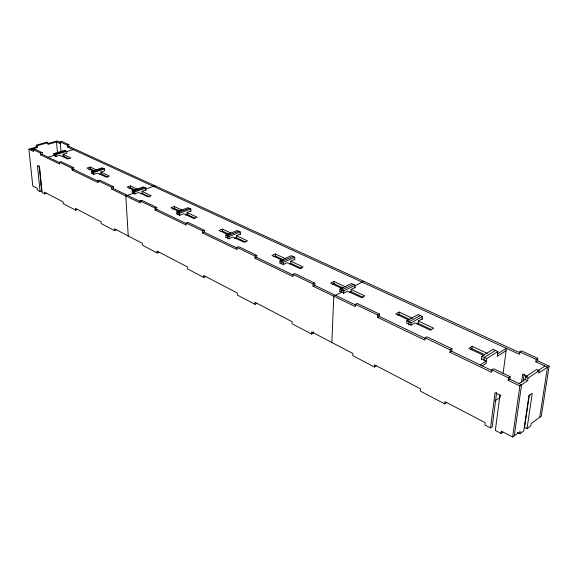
<?xml version="1.0" encoding="UTF-8"?>
<svg xmlns="http://www.w3.org/2000/svg" width="578" height="578" viewBox="0 0 578 578"><rect width="100%" height="100%" fill="white"/><g stroke="black" fill="none" stroke-linecap="round" stroke-linejoin="round"><path stroke-width="0.87" d="M256.661 303.515L254.963 304.31L254.963 302.272L292.092 321.693L292.049 323.774L311.564 334.019L313.269 333.138L313.312 331.736M314.837 283.162L313.095 283.993L313.023 286.211L314.772 285.38L314.837 283.162L294.802 273.567L293.053 274.369L293.01 276.559L255.021 258.243L255.028 256.105L236.966 247.435L236.98 249.544L202.647 232.985L202.596 230.933L186.239 223.072L186.304 225.102L155.121 210.067L155.027 208.087L140.136 200.934L140.244 202.892L111.8 189.179L111.67 187.265L98.058 180.726L98.202 182.619L72.149 170.055L71.99 168.205L59.498 162.208L59.664 164.036L40.698 154.89L40.518 153.091L33.502 149.724L33.683 151.508L28.9 149.203L32.78 186.058L37.505 188.529L37.678 190.256L40.092 191.52L41.681 191L39.145 165.929M236.966 247.435L238.7 246.712L256.762 255.36L256.762 257.492L255.021 258.243M283.336 259.818L275.338 256.047L275.366 253.93L271.963 255.418L282.404 260.346M279.954 263.293L279.99 260.714L291.363 255.671L294.787 257.261L294.729 259.825M281.667 264.103L281.703 261.523L293.068 256.466M283.379 264.919L283.415 262.34L294.787 257.261M294.737 259.399L290.785 261.169L290.748 263.308L301.535 268.394M311.564 334.019L311.629 331.909L352.833 353.461L352.717 355.622L374.436 367.023L376.141 366.047M332.523 284.304L333.882 283.646L333.976 281.443L345.731 286.963M331.866 342.494L333.773 296.218L341.771 292.258M339.857 291.796L339.972 289.123L351.366 283.523L355.174 285.294L355.036 287.96M341.757 292.699L341.873 290.019L353.266 284.405M343.657 293.61L343.78 290.922L355.174 285.294M355.058 287.512L351.099 289.477L350.99 291.702L363.085 297.403M379.508 314.121L377.766 315.053L377.615 317.358L379.363 316.433L379.508 314.121L357.153 303.421L355.405 304.317L355.289 306.593L313.023 286.211M374.436 367.023L374.573 364.834L420.567 388.886L420.365 391.133L444.67 403.892L446.361 402.794M397.657 315.075L399.015 314.338L399.188 312.048L412.497 318.297M422.178 319.598L422.446 316.52L418.197 314.548L406.847 320.79L406.666 323.109L410.915 325.132L414.91 322.914L430.263 330.161L433.652 328.225L418.306 321.021L418.111 323.34L431.824 329.8M408.725 324.894L408.971 321.794L420.322 315.53M410.915 325.132L411.11 322.806L422.446 316.52M519.008 383.561L525.113 379.435L525.467 376.957L536.55 369.486L539.101 370.671L528.025 378.171L527.663 380.649L519.86 385.945L508.149 380.302L509.861 379.168L510.193 376.69L493.605 368.75L491.892 369.855L491.582 372.311L449.987 352.255L451.714 351.214L451.967 348.816L426.86 336.793L425.126 337.798L424.917 340.167L377.615 317.358M444.67 403.892L444.908 401.616L485.238 422.713L484.949 425.032L490.512 427.951L492.189 426.781L496.647 392.426M449.987 352.255L450.233 349.856L451.967 348.816M470.557 349.517L471.908 348.693L472.175 346.309L487.297 353.404M481.488 359.538L481.871 356.315L493.085 349.307L497.86 351.525L497.246 356.337L506.104 350.716M483.873 360.679L484.263 357.45L495.469 350.42M497.86 351.525L486.669 358.584L486.076 363.432L481.965 366.04M490.512 427.951L495.064 392.686L499.977 395.128L495.317 430.473L500.967 433.442L502.643 432.25M500.273 394.875L499.927 397.527L494.855 400.966M503.07 373.684L506.422 348.332L497.557 353.938M500.967 433.442L501.285 431.109L512.614 437.033L520.265 431.477L519.925 433.818L517.462 432.539M508.149 380.302L508.488 377.824L510.193 376.69M539.722 417.352L547.489 367.175L535.878 361.842L537.489 360.773L537.851 358.346L521.385 350.839L519.766 351.886L519.427 354.3L67.409 146.906L67.258 145.136L60.148 141.892L61.03 151.66M512.614 437.033L519.86 385.945M521.544 382.195L522.678 374.197L527.562 376.502M514.283 435.819L521.558 384.789L509.861 379.168M523.148 381.112L524.159 374.009M529.354 394.788L524.542 427.409L526.999 428.666L530.77 425.921L531.117 423.595L541.297 416.211L549.1 366.084L537.489 360.773M535.878 361.842L536.24 359.415L537.851 358.346M526.999 428.666L532.259 393.358L528.964 395.655L523.747 431.036L519.925 433.818M539.101 370.671L538.725 373.128L549.1 366.084M537.648 370.953L544.953 366.011M480.21 364.913L486.373 361.012L481.582 358.736M472.175 346.309L468.809 348.361L483.938 355.506M416.984 323.969L418.544 323.095M418.306 321.021L422.251 318.832M399.188 312.048L395.778 313.883L409.094 320.169M349.437 292.475L351.056 291.673M354.661 285.886L363.851 281.334M333.976 281.443L330.558 283.09L342.313 288.639M289.202 264.009L290.813 263.279M273.979 256.646L275.338 256.047M158.813 252.304L157.144 252.962L157.057 251.062L187.655 267.065L187.72 269.016L203.731 277.418L205.414 276.696M255.028 256.105L256.762 255.36M234.401 238.497L236.879 237.479M245.137 241.814L236.38 237.688L236.366 235.629L240.289 234.018M225.919 237.572L225.882 235.094L228.982 236.561L240.282 231.959L240.296 234.43M225.882 235.094L237.182 230.521L240.282 231.959M238.728 231.236L227.429 235.824L227.465 238.309M221.078 231.655L222.429 231.113L229.408 234.401M230.94 233.079L222.4 229.069L219.019 230.42L228.332 234.82M202.647 232.985L204.366 232.305L204.323 230.254L187.951 222.414L186.239 223.072M202.596 230.933L204.323 230.254M194.858 218.123L187.07 214.445L187.005 212.458L190.899 210.999M185.487 215.045L188.023 214.084M176.919 214.257L176.832 211.866L179.65 213.195L190.841 209.005L190.913 211.389M176.832 211.866L188.016 207.697L190.841 209.005M189.425 208.355L178.241 212.531L178.327 214.922M172.706 209.084L174.375 208.463L179.693 210.97M77.206 209.59L75.588 210.154L75.436 208.369L101.092 221.786L101.222 223.607L114.596 230.629L116.243 230.022M181.904 210.067L174.303 206.498L170.958 207.726L178.559 211.317M155.121 210.067L156.826 209.446L186.419 223.672M155.027 208.087L156.732 207.466L156.826 209.446M140.136 200.934L141.834 200.335L156.732 207.466M140.577 193.811L142.253 193.233M149.839 196.903L142.137 193.269L142.036 191.354L145.88 190.01M144.493 187.496L133.439 191.318L133.576 193.63M142.036 191.354L151.292 195.696L147.968 196.867L138.72 192.503L134.833 193.854L132.268 192.633L132.16 190.711L134.725 191.925L145.786 188.096L145.902 190.393M133.554 193.247L125.809 195.935L128.251 235.997M145.389 189.136L155.012 185.791L153.387 186.354M132.16 190.711L143.207 186.896L145.786 188.096M128.894 188.37L130.541 187.807L135.057 189.931M137.961 189.44L130.433 185.906L127.131 187.026L134.652 190.581M111.8 189.179L113.476 188.609L141.133 201.903M111.67 187.265L113.353 186.694L113.476 188.609M98.058 180.726L99.734 180.177L113.353 186.694M99.402 174.426L101.027 173.891L107.963 177.164M40.092 191.52L37.44 165.532L39.528 166.565L42.165 192.604L44.6 193.883L46.189 193.363M100.897 172.042L104.69 170.813L104.56 168.957L102.198 167.858L91.302 171.363L91.447 173.219L93.795 174.339L97.631 173.097L106.099 177.099L109.379 176.023L100.897 172.042L101.027 173.891M103.375 168.408L92.48 171.919L92.617 173.783M91.302 171.363L93.658 172.475L104.56 168.957M97.032 170.228L90.255 167.042L86.996 168.082L93.022 170.922M88.766 169.405L90.399 168.884L94.156 170.655M72.149 170.055L73.803 169.535L98.289 181.304M71.99 168.205L73.644 167.685L73.803 169.535M59.498 162.208L61.145 161.703L73.644 167.685M48.09 157.173L53.964 155.395L56.124 156.428L59.895 155.28L67.684 158.957L70.913 157.967L63.118 154.304L63.277 156.103L68.731 158.668M63.118 154.304L66.853 153.17L66.694 151.378L64.526 150.374L53.79 153.596L53.964 155.395M62.381 156.371L63.92 155.901M53.79 153.596L55.958 154.622L66.694 151.378M66.391 151.646L73.233 149.579M65.61 150.872L54.874 154.109L55.04 155.916M40.698 154.89L42.331 154.405L59.758 162.779M67.409 146.906L68.984 146.436L520.229 352.876M40.518 153.091L42.151 152.606L42.331 154.405M67.258 145.136L68.825 144.666L68.984 146.436M28.9 149.203L36.349 147.022L37.382 147.513L37.202 145.743L36.168 145.251L36.349 147.022M47.83 143.662L57.027 140.967L60.264 142.448M31.559 149.225L37.382 147.513M33.502 149.724L35.128 149.247L42.151 152.606M60.148 141.892L61.716 141.429L68.825 144.666M36.168 145.251L46.811 142.152L47.851 142.636L48.025 144.399L56.514 141.906L57.489 152.549M37.202 145.743L47.851 142.636M519.766 351.886L536.24 359.415M55.466 141.429L60.307 143.647M187.005 212.458L197.149 217.22L193.782 218.506L183.652 213.723L179.715 215.197L176.904 213.86M236.366 235.629L247.521 240.867L244.133 242.276L232.977 237.009L229.004 238.635L225.911 237.161M275.366 253.93L285.763 258.814M290.785 261.169L303.132 266.964L299.722 268.524L287.382 262.701L283.379 264.493L279.962 262.867M351.099 289.477L364.819 295.922L361.409 297.648L347.689 291.175L343.679 293.162L339.871 291.355M333.882 283.646L343.274 288.068M399.015 314.338L409.961 319.497M471.908 348.693L484.624 354.682M279.99 260.714L283.415 262.34M339.972 289.123L343.78 290.922M406.847 320.79L411.11 322.806M481.871 356.315L486.669 358.584M525.467 376.957L528.025 378.171M525.113 379.435L527.663 380.649M293.053 274.369L313.095 283.993M355.405 304.317L377.766 315.053M425.126 337.798L450.233 349.856M491.892 369.855L508.488 377.824M30.518 148.727L33.806 150.309M203.875 232.067L237.19 248.085M256.69 257.463L293.256 275.041M314.389 285.2L355.838 305.119M378.597 316.065L425.047 338.39M451.714 351.214L492.499 370.823M75.588 210.154L63.291 203.694L63.132 201.939L44.427 192.149L44.6 193.883M157.144 252.962L142.542 245.296L142.441 243.417L114.473 228.787L114.596 230.629M254.963 304.31L237.327 295.055L237.312 293.039L203.687 275.453L203.731 277.418M41.103 184.266L41.276 185.971M55.958 154.622L56.124 156.428M90.255 167.042L90.399 168.884M93.658 172.475L93.795 174.339M130.433 185.906L130.541 187.807M134.725 191.925L134.862 194.237M174.303 206.498L174.375 208.463M179.65 213.195L179.729 215.594M222.4 229.069L222.429 231.113M228.982 236.561L229.011 239.046"/></g></svg>
